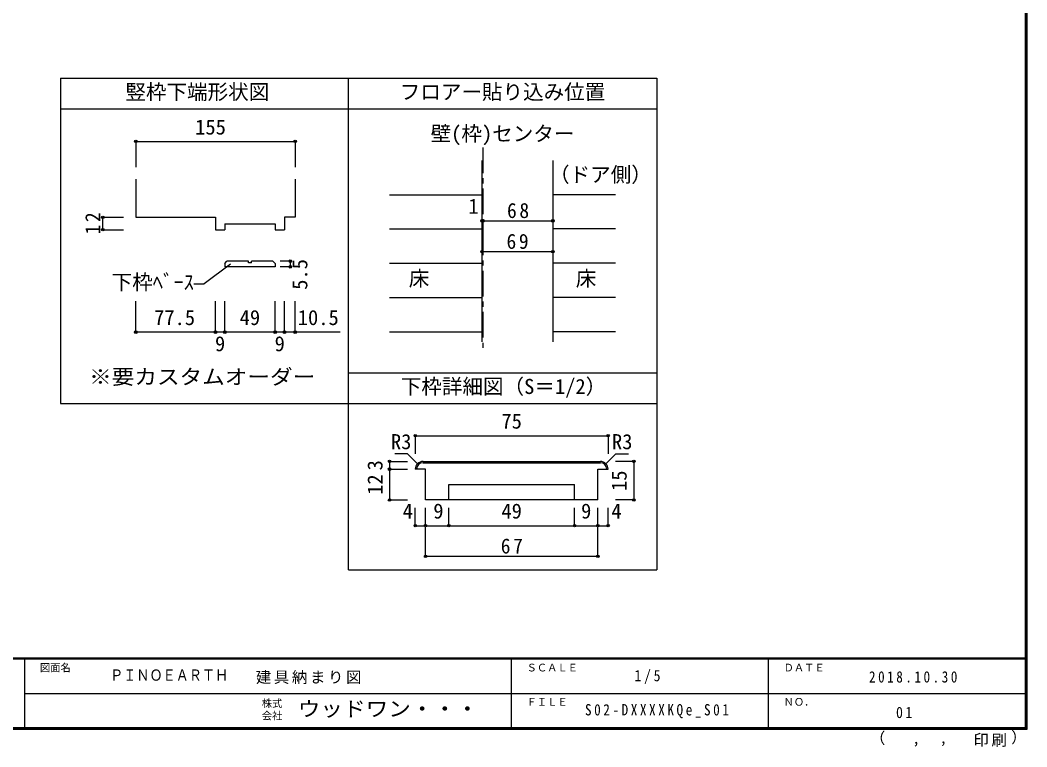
# Model space of a CAD drawing. Units: millimetres, scale not verified, with parts at other scales. Extents: x -973 to 977, y -718 to 696.
# Drawn here: x -3 to 977, y -718 to -11 of the extents above; entities that cross this region are included whole.
import ezdxf
from ezdxf.enums import TextEntityAlignment as Align

# ---------------------------------------------------------------- set-up
doc = ezdxf.new("R2010")
doc.units = ezdxf.units.MM
doc.header["$LTSCALE"] = 5
doc.header["$PDMODE"] = 32
doc.header["$PDSIZE"] = 2.5
doc.linetypes.add('CHAIN1', pattern=[8, 5, -1, 1, -1])
for name, color, linetype in [('0-0_補助線', 7, 'Continuous'), ('0-1_通り芯', 4, 'CHAIN1'), ('0-3_仕上', 7, 'Continuous'), ('0-4_枠', 3, 'Continuous'), ('0-A_文字', 3, 'Continuous'), ('0-B_寸法', 7, 'Continuous'), ('1-4_枠', 3, 'Continuous'), ('1-B_寸法', 7, 'Continuous'), ('F-0_補助線', 7, 'Continuous'), ('F-1_通り芯', 6, 'Continuous'), ('F-A_文字', 7, 'Continuous')]:
    doc.layers.add(name, color=color, linetype=linetype)
doc.styles.add('HG明朝B', font='')
doc.styles.add('ＭＳ ゴシック', font='')
doc.styles.get('HG明朝B').set_extended_font_data('HG明朝B')
doc.styles.get('ＭＳ ゴシック').set_extended_font_data('MS Gothic')

msp = doc.modelspace()

# ---------------------------------------------------------------- linework, layer by layer
at = {"layer": '0-1_通り芯'}
msp.add_line((447.629, -134.725), (447.629, -333.75), dxfattribs=at)
at = {"layer": '0-3_仕上', "color": 4}
for p, q in [((356.653, -180.801), (446.629, -180.801)), ((576.653, -180.801), (515.629, -180.801)), ((356.653, -214.103), (446.629, -214.103)), ((576.653, -214.103), (515.629, -214.103)), ((356.653, -247.404), (446.629, -247.404)), ((576.653, -247.404), (515.629, -247.404)), ((356.653, -280.706), (446.629, -280.706)), ((576.653, -280.706), (515.629, -280.706)), ((356.653, -314.007), (446.629, -314.007)), ((576.653, -314.007), (515.629, -314.007))]:
    msp.add_line(p, q, dxfattribs=at)
at = {"layer": '0-4_枠'}
for p, q in [((446.629, -147.5), (446.629, -324.007)), ((515.629, -147.5), (515.629, -324.007)), ((264.938, -165.826), (264.938, -202.786)), ((187.438, -202.786), (187.438, -214.786)), ((254.438, -202.786), (254.438, -214.786)), ((264.938, -202.786), (254.438, -202.786)), ((187.438, -214.786), (196.438, -214.786)), ((196.438, -209.086), (196.438, -214.786)), ((245.438, -214.786), (254.438, -214.786))]:
    msp.add_line(p, q, dxfattribs=at)
for points in [[(109.938, -165.826), (109.938, -202.786), (187.438, -202.786)], [(196.438, -209.086), (245.438, -209.086), (245.438, -214.786)]]:
    msp.add_lwpolyline(points, dxfattribs=at)
at = {"layer": '0-A_文字'}
for p, q in [((36.653, -67.5), (616.653, -67.5)), ((316.653, -545.5), (316.653, -67.5)), ((616.653, -67.5), (616.653, -545.5)), ((316.653, -97.5), (36.653, -97.5)), ((616.653, -97.5), (317.036, -97.5)), ((316.653, -354.007), (616.653, -354.007)), ((316.653, -384.007), (616.653, -384.007)), ((316.653, -545.5), (616.653, -545.5))]:
    msp.add_line(p, q, dxfattribs=at)
at = {"layer": '0-A_文字', "color": 7}
for p, q in [((202.093, -248.195), (176.293, -267.545)), ((196.438, -247.612), (198.56, -245.491)), ((196.438, -247.612), (196.438, -250.991)), ((245.438, -250.991), (196.438, -250.991)), ((219.438, -245.491), (198.56, -245.491)), ((222.438, -246.991), (222.438, -245.491)), ((243.317, -245.491), (222.438, -245.491)), ((243.317, -245.491), (245.438, -247.612)), ((245.438, -247.612), (245.438, -250.991)), ((166.448, -267.545), (176.293, -267.545))]:
    msp.add_line(p, q, dxfattribs=at)
at = {"layer": '0-A_文字'}
msp.add_lwpolyline([(36.653, -67.5), (36.653, -384.007), (316.653, -384.007)], dxfattribs=at)
at = {"layer": '0-A_文字', "color": 7}
msp.add_lwpolyline([(222.438, -246.991), (219.438, -246.991), (219.438, -245.491)], dxfattribs=at)
at = {"layer": '0-B_寸法', "color": 4}
for p, q in [((109.938, -128.894), (109.938, -153.894)), ((77.881, -214.786), (77.881, -202.786)), ((77.881, -202.786), (97.881, -202.786)), ((77.881, -214.786), (97.881, -214.786)), ((446.629, -206.19), (447.629, -206.19)), ((446.629, -206.19), (446.629, -236.19)), ((447.629, -206.19), (447.629, -236.19)), ((447.629, -206.19), (515.629, -206.19)), ((515.629, -236.19), (446.629, -236.19)), ((260.191, -245.491), (250.191, -245.491)), ((260.191, -250.991), (250.191, -250.991)), ((260.191, -245.491), (260.191, -250.991)), ((109.938, -314.48), (109.938, -284.48)), ((187.438, -314.48), (187.438, -284.48)), ((196.438, -314.48), (196.438, -284.48)), ((245.438, -314.48), (245.438, -284.48)), ((254.438, -314.48), (254.438, -284.48)), ((264.938, -314.48), (264.938, -284.48)), ((308.778, -314.48), (109.938, -314.48))]:
    msp.add_line(p, q, dxfattribs=at)
msp.add_lwpolyline([(109.938, -128.894), (264.938, -128.894), (264.938, -153.894)], dxfattribs=at)
at = {"layer": '0-B_寸法'}
for p in [(109.938, -128.894), (264.938, -128.894), (77.881, -202.786), (446.629, -206.19), (447.629, -206.19), (515.629, -206.19), (77.881, -214.786), (446.629, -236.19), (515.629, -236.19), (260.191, -245.491), (260.191, -250.991), (109.938, -314.48), (187.438, -314.48), (196.438, -314.48), (245.438, -314.48), (254.438, -314.48), (264.938, -314.48)]:
    msp.add_point(p, dxfattribs=at)
at = {"layer": '1-4_枠'}
for p, q in [((389.291, -440.188), (561.791, -440.188)), ((391.791, -447.688), (381.791, -447.688)), ((389.291, -441.438), (561.791, -441.438)), ((391.791, -477.688), (391.791, -447.688)), ((559.291, -447.688), (569.291, -447.688)), ((559.291, -477.688), (559.291, -447.688)), ((536.791, -477.688), (536.791, -462.688)), ((559.291, -477.688), (391.791, -477.688))]:
    msp.add_line(p, q, dxfattribs=at)
msp.add_lwpolyline([(414.291, -477.688), (414.291, -462.688), (536.791, -462.688)], dxfattribs=at)
for centre, radius, start, end in [((389.291, -447.688), 7.5, 90, 180), ((561.791, -447.688), 7.5, 0, 90), ((389.291, -447.688), 6.25, 90, 180), ((561.791, -447.688), 6.25, 0, 90)]:
    msp.add_arc(centre, radius, start, end, dxfattribs=at)
at = {"layer": '1-B_寸法', "color": 4}
for p, q in [((381.791, -415.188), (381.791, -432.688)), ((381.791, -415.188), (569.291, -415.188)), ((569.291, -415.188), (569.291, -432.688)), ((356.791, -440.188), (374.291, -440.188)), ((374.291, -432.688), (361.791, -432.688)), ((383.988, -442.385), (374.291, -432.688)), ((567.094, -442.385), (576.791, -432.688)), ((594.291, -440.188), (576.578, -440.188)), ((576.791, -432.688), (589.291, -432.688)), ((594.291, -440.188), (594.291, -477.688)), ((356.791, -447.688), (374.291, -447.688)), ((594.291, -477.688), (576.578, -477.688)), ((381.791, -502.688), (381.791, -485.188)), ((391.791, -502.688), (391.791, -485.188)), ((414.291, -502.688), (414.291, -485.188)), ((536.791, -502.688), (536.791, -485.188)), ((559.291, -502.688), (559.291, -485.188)), ((569.291, -502.688), (569.291, -485.188)), ((381.791, -502.688), (569.291, -502.688)), ((391.791, -532.501), (391.791, -504.055)), ((559.291, -532.501), (559.291, -504.055)), ((391.791, -532.501), (559.291, -532.501))]:
    msp.add_line(p, q, dxfattribs=at)
msp.add_lwpolyline([(356.791, -440.188), (356.791, -477.688), (374.291, -477.688)], dxfattribs=at)
at = {"layer": '1-B_寸法'}
for p in [(381.791, -415.188), (569.291, -415.188), (356.791, -440.188), (594.291, -440.188), (356.791, -447.688), (356.791, -477.688), (594.291, -477.688), (381.791, -502.688), (391.791, -502.688), (414.291, -502.688), (536.791, -502.688), (559.291, -502.688), (569.291, -502.688), (391.791, -532.501), (559.291, -532.501)]:
    msp.add_point(p, dxfattribs=at)
at = {"layer": 'F-1_通り芯'}
for p, q in [((974.986, 695.833), (974.986, -700.833)), ((975.82, 695.833), (975.82, -700.833)), ((976.653, 695.833), (976.653, -700.833)), ((976.653, -631.667), (-973.347, -631.667)), ((976.653, -632.5), (-973.347, -632.5)), ((1.653, -632.5), (1.653, -699.167)), ((474.986, -632.5), (474.986, -699.167)), ((724.986, -632.5), (724.986, -699.167)), ((1.653, -665.833), (974.986, -665.834)), ((976.653, -699.167), (-973.347, -699.167)), ((976.653, -700), (-973.347, -700)), ((976.653, -700.833), (-973.347, -700.833))]:
    msp.add_line(p, q, dxfattribs=at)

# ---------------------------------------------------------------- texts
at = {"layer": '0-0_補助線', "style": 'ＭＳ ゴシック', "width": 1.1}
msp.add_text('※要カスタムオーダー', height=14.66, dxfattribs=at).set_placement((64.509, -369.591), align=Align.BOTTOM_LEFT)
at = {"layer": '0-A_文字', "color": 7, "style": 'ＭＳ ゴシック'}
for s, p in [('竪枠下端形状図', (99.778, -92.5)), ('フロアー貼り込み位置', (366.653, -92.5)), ('壁(枠)センター', (396.653, -133.091)), ('（ドア側）', (511.884, -172.895)), ('床', (375.403, -274.055)), ('床', (537.903, -274.055)), ('下枠ﾍﾞｰｽ', (86.448, -277.545)), ('下枠詳細図（S＝1/2）', (367.644, -379.007))]:
    msp.add_text(s, height=14.66, dxfattribs=at).set_placement(p, align=Align.BOTTOM_LEFT)
at = {"layer": '0-B_寸法', "style": 'ＭＳ ゴシック'}
for s, p in [('155', (167.628, -126.678)), ('1', (433.371, -203.69)), ('77.5', (127.688, -311.98)), ('49', (210.938, -311.98)), ('10.5', (267.439, -311.98)), ('9', (186.938, -337.449)), ('9', (244.938, -337.449))]:
    msp.add_text(s, height=14.66, dxfattribs=at).set_placement(p, align=Align.BOTTOM_LEFT)
msp.add_text('5.5', height=14.66, rotation=90, dxfattribs=at).set_placement((281.181, -273.289), align=Align.BOTTOM_LEFT)
at = {"layer": '0-B_寸法', "char_height": 14.66, "attachment_point": 7, "style": 'ＭＳ ゴシック'}
for s, insert in [('\\T1.27;\\W0.95;68', (471.004, -203.69)), ('\\T1.27;\\W0.95;69', (470.504, -233.69))]:
    msp.add_mtext(s, dxfattribs=dict(at, insert=insert))
at = {"layer": '0-B_寸法', "insert": (75.381, -219.411), "char_height": 14.66, "attachment_point": 7, "rotation": 90, "style": 'ＭＳ ゴシック'}
msp.add_mtext('\\T1.27;\\W0.95;12', dxfattribs=at)
at = {"layer": '1-B_寸法', "style": 'ＭＳ ゴシック'}
for s, p in [('75', (465.541, -412.688)), ('R3', (358.041, -432.688)), ('R3', (573.041, -432.688)), ('4', (369.503, -500.188)), ('9', (399.291, -500.188)), ('49', (465.541, -500.188)), ('9', (543.041, -500.188)), ('4', (572.479, -500.188))]:
    msp.add_text(s, height=14.66, dxfattribs=at).set_placement(p, align=Align.BOTTOM_LEFT)
for s, p in [('3', (354.291, -448.938)), ('15', (591.791, -468.938)), ('12', (354.291, -472.688))]:
    msp.add_text(s, height=14.66, rotation=90, dxfattribs=at).set_placement(p, align=Align.BOTTOM_LEFT)
at = {"layer": '1-B_寸法', "insert": (464.916, -530.001), "char_height": 14.66, "attachment_point": 7, "style": 'ＭＳ ゴシック'}
msp.add_mtext('\\T1.27;\\W0.95;67', dxfattribs=at)
at = {"layer": 'F-0_補助線', "style": 'HG明朝B', "width": 0.85}
msp.add_text('ＰＩＮＯＥＡＲＴＨ', height=11, dxfattribs=at).set_placement((84.986, -656.798), align=Align.BOTTOM_LEFT)
at = {"layer": 'F-0_補助線', "insert": (226.628, -656.798), "char_height": 11, "attachment_point": 7, "style": 'ＭＳ ゴシック'}
msp.add_mtext('\\T1.17;建具納まり図', dxfattribs=at)
at = {"layer": 'F-A_文字', "style": 'ＭＳ ゴシック'}
for s, height, p in [('図面名', 7.331, (16.653, -646.667)), ('ＳＣＡＬＥ', 7.331, (489.986, -646.667)), ('ＤＡＴＥ', 7.331, (739.986, -646.667)), ('株式', 7.331, (232.486, -681.5)), ('ＦＩＬＥ', 7.331, (489.986, -680)), ('ＮＯ．', 7.331, (739.986, -680.001)), ('会社', 7.331, (232.486, -693.5)), ('（', 11, (823.992, -718.052)), ('）', 11, (961.387, -717.355)), (',', 11, (865.199, -718.052)), (',', 11, (891.686, -717.588))]:
    msp.add_text(s, height=height, dxfattribs=at).set_placement(p, align=Align.BOTTOM_LEFT)
at = {"layer": 'F-A_文字', "style": 'ＭＳ ゴシック', "width": 1.1}
msp.add_text('ウッドワン・・・', height=14.66, dxfattribs=at).set_placement((267.486, -692.5), align=Align.BOTTOM_LEFT)
at = {"layer": 'F-A_文字', "char_height": 11, "attachment_point": 7, "style": 'ＭＳ ゴシック'}
for s, insert in [('\\T1.38;\\W0.9;1/5', (594.986, -656.667)), ('\\T1.39;\\W0.85;2018.10.30', (823.111, -655.417)), ('\\T1.4;\\W0.85;S02-DXXXXKQe_S01', (546.861, -690.001)), ('\\T1.36;\\W0.9;01', (849.361, -690.001)), ('\\T1.17;印刷', (924.678, -717.82))]:
    msp.add_mtext(s, dxfattribs=dict(at, insert=insert))

doc.saveas('drawing.dxf')
